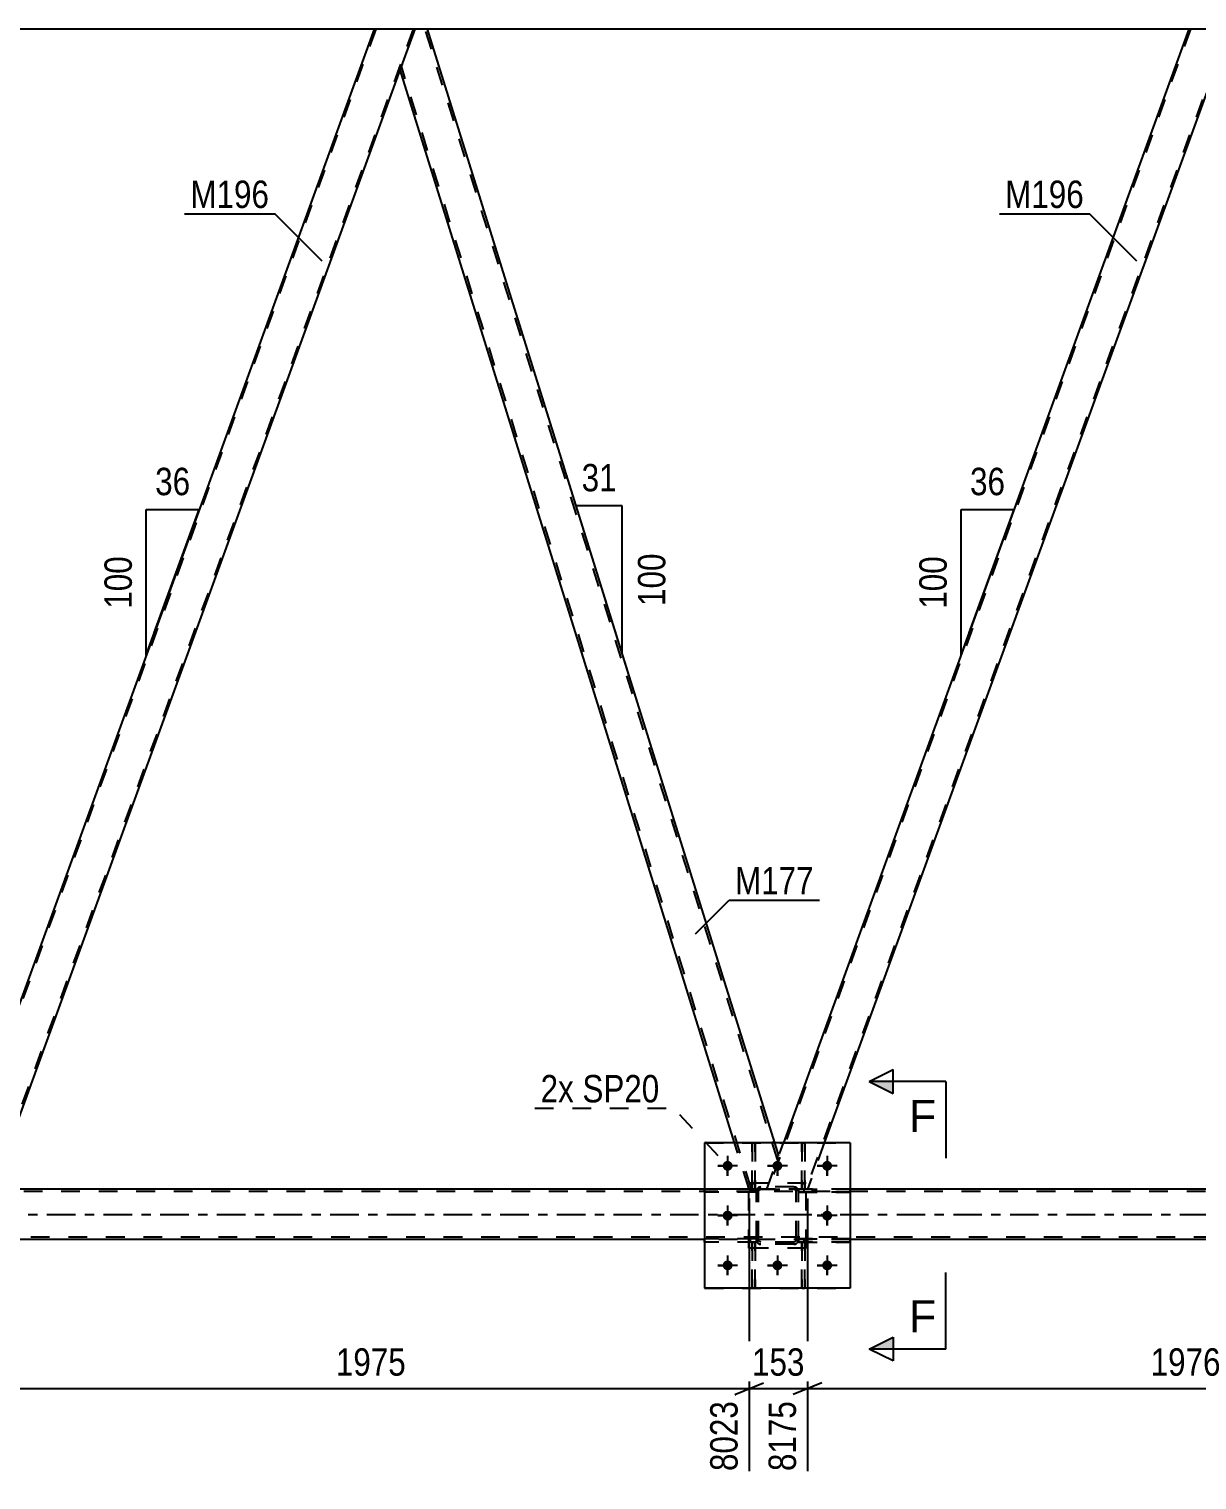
# Model space of a CAD drawing. Header units: millimetres. Extents: x 0 to 841, y 0 to 594.
# Drawn here: x 261.3 to 383.3, y 300.2 to 451.9 of the extents above; entities that cross this region are included whole.
import ezdxf

# ---------------------------------------------------------------- set-up
doc = ezdxf.new("R2010")
doc.units = ezdxf.units.MM
doc.linetypes.add('DXK_LINE_DOT2', pattern=[3.9198, 1.9599, -1.9599])
doc.linetypes.add('DXK_LINE_DOT3', pattern=[5.9187, 2.979, -0.9799, 0.9799, -0.9799])
doc.styles.add('Arial', font='ARIAL.TTF', dxfattribs={"height": 0.2})
doc.styles.add('Arial Narrow', font='ARIALN.TTF', dxfattribs={"height": 0.2})

# ---------------------------------------------------------------- blocks, each defined once
blk = doc.blocks.new('Part-318933943-5344 - 4933')
at = {"color": 7, "linetype": 'DXK_LINE_DOT2'}
for p, q in [((337.29, 325.43), (331.89, 325.43)), ((331.89, 325.43), (331.89, 325.11)), ((337.29, 325.11), (331.89, 325.11)), ((336.69, 325.11), (336.69, 325.43)), ((337.29, 325.11), (337.29, 325.43))]:
    blk.add_line(p, q, dxfattribs=at)
blk = doc.blocks.new('Part-318933943-5020 - 4933')
at = {"color": 7, "linetype": 'DXK_LINE_DOT2'}
for p, q in [((342.36, 325.1), (342.04, 325.1)), ((342.04, 325.1), (342.04, 320.27)), ((342.04, 324.5), (342.36, 324.5)), ((342.36, 320.27), (342.36, 325.1)), ((342.04, 320.27), (342.36, 320.27))]:
    blk.add_line(p, q, dxfattribs=at)
blk = doc.blocks.new('Part-318933943-5057 - 4933')
at = {"color": 7, "linetype": 'DXK_LINE_DOT2'}
for p, q in [((347.09, 325.43), (341.69, 325.43)), ((341.69, 325.43), (341.69, 325.11)), ((341.69, 325.11), (347.09, 325.11)), ((342.29, 325.11), (342.29, 325.43)), ((347.09, 325.11), (347.09, 325.43))]:
    blk.add_line(p, q, dxfattribs=at)
blk = doc.blocks.new('Part-318933943-4993 - 4933')
at = {"color": 7, "linetype": 'DXK_LINE_DOT2'}
for p, q in [((347.09, 330.63), (341.69, 330.63)), ((341.69, 330.63), (341.69, 330.31)), ((342.29, 330.31), (342.29, 330.63)), ((347.09, 330.31), (347.09, 330.63)), ((341.69, 330.31), (347.09, 330.31))]:
    blk.add_line(p, q, dxfattribs=at)
blk = doc.blocks.new('Part-318933943-5003 - 4933')
at = {"color": 7, "linetype": 'DXK_LINE_DOT2'}
for p, q in [((336.84, 330.62), (336.84, 335.47)), ((336.84, 335.47), (337.16, 335.47)), ((337.16, 335.47), (337.16, 330.62)), ((336.84, 331.22), (337.16, 331.22)), ((337.16, 330.62), (336.84, 330.62))]:
    blk.add_line(p, q, dxfattribs=at)
blk = doc.blocks.new('Part-318933943-5023 - 4933')
at = {"color": 7, "linetype": 'DXK_LINE_DOT2'}
for p, q in [((341.69, 330.31), (341.69, 330.63)), ((341.69, 330.63), (347.09, 330.63)), ((342.29, 330.31), (342.29, 330.63)), ((347.09, 330.63), (347.09, 330.31)), ((347.09, 330.31), (341.69, 330.31))]:
    blk.add_line(p, q, dxfattribs=at)
blk = doc.blocks.new('Part-318933943-5027 - 4933')
at = {"color": 7, "linetype": 'DXK_LINE_DOT2'}
for p, q in [((337.29, 325.43), (331.89, 325.43)), ((331.89, 325.11), (331.89, 325.43)), ((337.29, 325.11), (331.89, 325.11)), ((336.69, 325.11), (336.69, 325.43)), ((337.29, 325.43), (337.29, 325.11))]:
    blk.add_line(p, q, dxfattribs=at)
blk = doc.blocks.new('Part-318933943-5048 - 4933')
at = {"color": 7, "linetype": 'DXK_LINE_DOT2'}
for p, q in [((342.49, 331.27), (336.49, 331.27)), ((336.49, 324.47), (336.49, 331.27)), ((342.49, 324.47), (342.49, 331.27)), ((342.49, 324.47), (336.49, 324.47))]:
    blk.add_line(p, q, dxfattribs=at)
blk = doc.blocks.new('Part-318933943-5052 - 4933')
at = {"color": 7, "linetype": 'DXK_LINE_DOT2'}
for p, q in [((342.04, 330.62), (342.04, 335.47)), ((342.04, 335.47), (342.36, 335.47)), ((342.36, 335.47), (342.36, 330.62)), ((342.04, 331.22), (342.36, 331.22)), ((342.36, 330.62), (342.04, 330.62))]:
    blk.add_line(p, q, dxfattribs=at)
blk = doc.blocks.new('Part-318933943-5291 - 4933')
at = {"color": 7, "linetype": 'DXK_LINE_DOT2'}
for p, q in [((382.66, 451.86), (338.54, 330.64)), ((386.58, 451.86), (342.46, 330.64)), ((386.75, 451.86), (385.22, 447.66)), ((338.37, 330.64), (340.13, 335.47)), ((344.39, 335.47), (342.63, 330.64)), ((342.63, 330.64), (338.37, 330.64))]:
    blk.add_line(p, q, dxfattribs=at)
at = {"color": 2, "linetype": 'Continuous'}
for p, q in [((382.49, 451.86), (340.13, 335.47)), ((386.75, 451.86), (382.49, 451.86)), ((385.22, 447.66), (344.39, 335.47))]:
    blk.add_line(p, q, dxfattribs=at)
blk = doc.blocks.new('Part-318933943-5093 - 4933')
at = {"color": 7, "linetype": 'DXK_LINE_DOT2'}
for p, q in [((337.29, 330.63), (331.89, 330.63)), ((331.89, 330.31), (331.89, 330.63)), ((336.69, 330.31), (336.69, 330.63)), ((337.29, 330.63), (337.29, 330.31)), ((337.29, 330.31), (331.89, 330.31))]:
    blk.add_line(p, q, dxfattribs=at)
blk = doc.blocks.new('Part-318933943-5096 - 4933')
at = {"color": 7, "linetype": 'DXK_LINE_DOT2'}
for p, q in [((341.69, 325.11), (341.69, 325.43)), ((341.69, 325.43), (347.09, 325.43)), ((347.09, 325.11), (341.69, 325.11)), ((342.29, 325.11), (342.29, 325.43)), ((347.09, 325.43), (347.09, 325.11))]:
    blk.add_line(p, q, dxfattribs=at)
blk = doc.blocks.new('Part-318933943-5102 - 4933')
at = {"color": 7, "linetype": 'DXK_LINE_DOT2'}
for p, q in [((337.16, 325.1), (336.84, 325.1)), ((336.84, 325.1), (336.84, 320.27)), ((336.84, 324.5), (337.16, 324.5)), ((337.16, 320.27), (337.16, 325.1)), ((336.84, 320.27), (337.16, 320.27))]:
    blk.add_line(p, q, dxfattribs=at)
blk = doc.blocks.new('Part-318933943-5195 - 4933')
at = {"color": 7, "linetype": 'DXK_LINE_DOT2'}
for p, q in [((342.49, 331.27), (336.49, 331.27)), ((336.49, 324.47), (336.49, 331.27)), ((342.49, 324.47), (342.49, 331.27)), ((342.49, 324.47), (336.49, 324.47))]:
    blk.add_line(p, q, dxfattribs=at)
blk = doc.blocks.new('Part-318933943-5126 - 4933')
at = {"color": 2, "linetype": 'Continuous'}
blk.add_line((342.36, 335.47), (342.04, 335.47), dxfattribs=at)
at = {"color": 7, "linetype": 'DXK_LINE_DOT2'}
for p, q in [((342.04, 335.47), (342.04, 330.62)), ((342.36, 330.62), (342.36, 335.47)), ((342.04, 331.22), (342.36, 331.22)), ((342.04, 330.62), (342.36, 330.62))]:
    blk.add_line(p, q, dxfattribs=at)
blk = doc.blocks.new('Part-318933943-5129 - 4933')
at = {"color": 2, "linetype": 'Continuous'}
blk.add_line((337.16, 335.47), (336.84, 335.47), dxfattribs=at)
at = {"color": 7, "linetype": 'DXK_LINE_DOT2'}
for p, q in [((336.84, 335.47), (336.84, 330.62)), ((337.16, 330.62), (337.16, 335.47)), ((336.84, 331.22), (337.16, 331.22)), ((336.84, 330.62), (337.16, 330.62))]:
    blk.add_line(p, q, dxfattribs=at)
blk = doc.blocks.new('Bolt-318933943-5211 - 4933')
at = {"linetype": 'Continuous'}
for points in [[(334.81, 333.07, -1), (333.77, 333.07, -1)], [(340.01, 333.07, -1), (338.97, 333.07, -1)], [(345.21, 333.07, -1), (344.17, 333.07, -1)], [(334.81, 327.87, -1), (333.77, 327.87, -1)], [(345.21, 327.87, -1), (344.17, 327.87, -1)], [(334.81, 322.67, -1), (333.77, 322.67, -1)], [(340.01, 322.67, -1), (338.97, 322.67, -1)], [(345.21, 322.67, -1), (344.17, 322.67, -1)]]:
    blk.add_hatch(color=1, dxfattribs=at).paths.add_polyline_path(points)
at = {"color": 1, "linetype": 'Continuous'}
for p, q in [((334.29, 334.11), (334.29, 332.03)), ((339.49, 334.11), (339.49, 332.03)), ((344.69, 334.11), (344.69, 332.03)), ((335.33, 333.07), (333.25, 333.07)), ((340.53, 333.07), (338.45, 333.07)), ((345.73, 333.07), (343.65, 333.07)), ((335.33, 327.87), (333.25, 327.87)), ((334.29, 328.91), (334.29, 326.83)), ((345.73, 327.87), (343.65, 327.87)), ((344.69, 328.91), (344.69, 326.83)), ((334.29, 323.71), (334.29, 321.63)), ((339.49, 323.71), (339.49, 321.63)), ((344.69, 323.71), (344.69, 321.63)), ((335.33, 322.67), (333.25, 322.67)), ((340.53, 322.67), (338.45, 322.67)), ((345.73, 322.67), (343.65, 322.67))]:
    blk.add_line(p, q, dxfattribs=at)
blk = doc.blocks.new('Bolt-318933943-5212 - 4933')
at = {"color": 1, "linetype": 'Continuous'}
for p, q in [((334.29, 334.11), (334.29, 333.41)), ((339.49, 334.11), (339.49, 333.41)), ((344.69, 334.11), (344.69, 333.41)), ((333.25, 333.07), (333.94, 333.07)), ((334.29, 332.03), (334.29, 332.72)), ((335.33, 333.07), (334.64, 333.07)), ((338.45, 333.07), (339.14, 333.07)), ((339.49, 332.03), (339.49, 332.72)), ((340.53, 333.07), (339.84, 333.07)), ((343.65, 333.07), (344.34, 333.07)), ((344.69, 332.03), (344.69, 332.72)), ((345.73, 333.07), (345.04, 333.07)), ((333.25, 327.87), (333.94, 327.87)), ((334.29, 328.91), (334.29, 328.21)), ((334.29, 326.83), (334.29, 327.52)), ((335.33, 327.87), (334.64, 327.87)), ((343.65, 327.87), (344.34, 327.87)), ((344.69, 328.91), (344.69, 328.21)), ((344.69, 326.83), (344.69, 327.52)), ((345.73, 327.87), (345.04, 327.87)), ((334.29, 323.71), (334.29, 323.01)), ((339.49, 323.71), (339.49, 323.01)), ((344.69, 323.71), (344.69, 323.01)), ((333.25, 322.67), (333.94, 322.67)), ((334.29, 321.63), (334.29, 322.32)), ((335.33, 322.67), (334.64, 322.67)), ((338.45, 322.67), (339.14, 322.67)), ((339.49, 321.63), (339.49, 322.32)), ((340.53, 322.67), (339.84, 322.67)), ((343.65, 322.67), (344.34, 322.67)), ((344.69, 321.63), (344.69, 322.32)), ((345.73, 322.67), (345.04, 322.67))]:
    blk.add_line(p, q, dxfattribs=at)
blk = doc.blocks.new('Part-318933943-5380 - 4933')
at = {"color": 2, "linetype": 'Continuous'}
for p, q in [((347.09, 335.47), (331.89, 335.47)), ((331.89, 335.47), (331.89, 320.27)), ((347.09, 335.47), (347.09, 320.27)), ((347.09, 320.27), (331.89, 320.27))]:
    blk.add_line(p, q, dxfattribs=at)
blk = doc.blocks.new('Part-318933943-5251 - 4933')
at = {"color": 7, "linetype": 'DXK_LINE_DOT2'}
for p, q in [((331.89, 335.47), (347.09, 335.47)), ((331.89, 335.47), (331.89, 320.27)), ((347.09, 335.47), (347.09, 320.27)), ((331.89, 320.27), (347.09, 320.27))]:
    blk.add_line(p, q, dxfattribs=at)
blk = doc.blocks.new('Part-318933943-5252 - 4933')
at = {"color": 7, "linetype": 'DXK_LINE_DOT2'}
for p, q in [((337.29, 330.39), (337.33, 330.57)), ((337.33, 330.57), (337.29, 330.39)), ((337.55, 330.48), (337.6, 330.56)), ((337.59, 330.83), (337.77, 330.87)), ((337.77, 330.87), (337.59, 330.83)), ((337.6, 330.56), (337.68, 330.61)), ((337.68, 330.61), (337.77, 330.63)), ((341.21, 330.87), (337.77, 330.87)), ((337.77, 330.63), (341.21, 330.63)), ((341.21, 330.87), (341.39, 330.83)), ((341.39, 330.83), (341.21, 330.87)), ((341.21, 330.63), (341.3, 330.61)), ((341.3, 330.61), (341.38, 330.56)), ((341.38, 330.56), (341.43, 330.48)), ((341.65, 330.57), (341.69, 330.39)), ((341.69, 330.39), (341.65, 330.57)), ((337.29, 325.35), (337.29, 330.39)), ((337.53, 330.39), (337.55, 330.48)), ((337.53, 325.35), (337.53, 330.39)), ((341.43, 330.48), (341.45, 330.39)), ((341.45, 325.35), (341.45, 330.39)), ((341.69, 325.35), (341.69, 330.39)), ((337.33, 325.16), (337.29, 325.35)), ((337.29, 325.35), (337.33, 325.16)), ((337.55, 325.25), (337.53, 325.35)), ((337.6, 325.18), (337.55, 325.25)), ((337.77, 324.87), (337.59, 324.9)), ((337.59, 324.9), (337.77, 324.87)), ((337.68, 325.12), (337.6, 325.18)), ((337.77, 325.11), (337.68, 325.12)), ((341.21, 325.11), (337.77, 325.11)), ((341.21, 324.87), (337.77, 324.87)), ((341.3, 325.12), (341.21, 325.11)), ((341.39, 324.9), (341.21, 324.87)), ((341.21, 324.87), (341.39, 324.9)), ((341.38, 325.18), (341.3, 325.12)), ((341.43, 325.25), (341.38, 325.18)), ((341.45, 325.35), (341.43, 325.25)), ((341.69, 325.35), (341.65, 325.16)), ((341.65, 325.16), (341.69, 325.35))]:
    blk.add_line(p, q, dxfattribs=at)
at = {"color": 7, "linetype": 'DXK_LINE_DOT3'}
blk.add_line((339.49, 327.87), (339.49, 327.87), dxfattribs=at)
at = {"color": 7, "linetype": 'DXK_LINE_DOT2'}
for centre, start, end in [((337.77, 330.39), 112.5, 157.5), ((337.77, 330.39), 112.5, 157.5), ((341.21, 330.39), 22.5, 67.5), ((341.21, 330.39), 22.5, 67.5), ((337.77, 325.35), 202.5, 247.5), ((337.77, 325.35), 202.5, 247.5), ((341.21, 325.35), 292.5, 337.5), ((341.21, 325.35), 292.5, 337.5)]:
    blk.add_arc(centre, 0.48, start, end, dxfattribs=at)
blk = doc.blocks.new('Part-318933943-5313 - 4933')
at = {"color": 2, "linetype": 'Continuous'}
for p, q in [((297.36, 451.86), (217.8, 451.86)), ((382.49, 451.86), (302.93, 451.86))]:
    blk.add_line(p, q, dxfattribs=at)
at = {"color": 7, "linetype": 'DXK_LINE_DOT2'}
for p, q in [((302.93, 451.86), (297.36, 451.86)), ((388.07, 451.86), (382.49, 451.86))]:
    blk.add_line(p, q, dxfattribs=at)
blk = doc.blocks.new('Part-318933943-5323 - 4933')
at = {"color": 7, "linetype": 'DXK_LINE_DOT2'}
for p, q in [((297.53, 451.86), (253.41, 330.64)), ((301.45, 451.86), (257.33, 330.64)), ((301.62, 451.86), (300.09, 447.66)), ((254.48, 334.06), (253.24, 330.64)), ((257.5, 330.64), (253.24, 330.64))]:
    blk.add_line(p, q, dxfattribs=at)
at = {"color": 2, "linetype": 'Continuous'}
for p, q in [((297.36, 451.86), (254.48, 334.06)), ((301.62, 451.86), (297.36, 451.86)), ((300.09, 447.66), (257.5, 330.64))]:
    blk.add_line(p, q, dxfattribs=at)
blk = doc.blocks.new('Part-318933943-5331 - 4933')
at = {"color": 7, "linetype": 'DXK_LINE_DOT2'}
for p, q in [((336.84, 320.27), (336.84, 325.1)), ((336.84, 325.1), (337.16, 325.1)), ((336.84, 324.5), (337.16, 324.5)), ((337.16, 325.1), (337.16, 320.27)), ((337.16, 320.27), (336.84, 320.27))]:
    blk.add_line(p, q, dxfattribs=at)
blk = doc.blocks.new('Part-318933943-5332 - 4933')
at = {"color": 7, "linetype": 'DXK_LINE_DOT2'}
for p, q in [((342.04, 320.27), (342.04, 325.1)), ((342.04, 325.1), (342.36, 325.1)), ((342.04, 324.5), (342.36, 324.5)), ((342.36, 325.1), (342.36, 320.27)), ((342.36, 320.27), (342.04, 320.27))]:
    blk.add_line(p, q, dxfattribs=at)
blk = doc.blocks.new('Part-318933943-5343 - 4933')
at = {"color": 7, "linetype": 'DXK_LINE_DOT2'}
for p, q in [((337.29, 330.63), (331.89, 330.63)), ((331.89, 330.63), (331.89, 330.31)), ((336.69, 330.31), (336.69, 330.63)), ((337.29, 330.31), (337.29, 330.63)), ((337.29, 330.31), (331.89, 330.31))]:
    blk.add_line(p, q, dxfattribs=at)
blk = doc.blocks.new('Part-318933943-5350 - 4933')
at = {"color": 7, "linetype": 'DXK_LINE_DOT2'}
for p, q in [((337.29, 330.39), (337.33, 330.57)), ((337.33, 330.57), (337.29, 330.39)), ((337.55, 330.48), (337.6, 330.56)), ((337.59, 330.83), (337.77, 330.87)), ((337.77, 330.87), (337.59, 330.83)), ((337.6, 330.56), (337.68, 330.61)), ((337.68, 330.61), (337.77, 330.63)), ((341.21, 330.87), (337.77, 330.87)), ((337.77, 330.63), (341.21, 330.63)), ((341.21, 330.87), (341.39, 330.83)), ((341.39, 330.83), (341.21, 330.87)), ((341.21, 330.63), (341.3, 330.61)), ((341.3, 330.61), (341.38, 330.56)), ((341.38, 330.56), (341.43, 330.48)), ((341.65, 330.57), (341.69, 330.39)), ((341.69, 330.39), (341.65, 330.57)), ((337.29, 325.35), (337.29, 330.39)), ((337.53, 330.39), (337.55, 330.48)), ((337.53, 325.35), (337.53, 330.39)), ((341.43, 330.48), (341.45, 330.39)), ((341.45, 325.35), (341.45, 330.39)), ((341.69, 325.35), (341.69, 330.39)), ((337.33, 325.16), (337.29, 325.35)), ((337.29, 325.35), (337.33, 325.16)), ((337.55, 325.25), (337.53, 325.35)), ((337.6, 325.18), (337.55, 325.25)), ((337.77, 324.87), (337.59, 324.9)), ((337.59, 324.9), (337.77, 324.87)), ((337.68, 325.12), (337.6, 325.18)), ((337.77, 325.11), (337.68, 325.12)), ((341.21, 325.11), (337.77, 325.11)), ((341.21, 324.87), (337.77, 324.87)), ((341.3, 325.12), (341.21, 325.11)), ((341.39, 324.9), (341.21, 324.87)), ((341.21, 324.87), (341.39, 324.9)), ((341.38, 325.18), (341.3, 325.12)), ((341.43, 325.25), (341.38, 325.18)), ((341.45, 325.35), (341.43, 325.25)), ((341.69, 325.35), (341.65, 325.16)), ((341.65, 325.16), (341.69, 325.35))]:
    blk.add_line(p, q, dxfattribs=at)
at = {"color": 7, "linetype": 'DXK_LINE_DOT3'}
blk.add_line((339.49, 327.87), (339.49, 327.87), dxfattribs=at)
at = {"color": 7, "linetype": 'DXK_LINE_DOT2'}
for centre, start, end in [((337.77, 330.39), 112.5, 157.5), ((337.77, 330.39), 112.5, 157.5), ((341.21, 330.39), 22.5, 67.5), ((341.21, 330.39), 22.5, 67.5), ((337.77, 325.35), 202.5, 247.5), ((337.77, 325.35), 202.5, 247.5), ((341.21, 325.35), 292.5, 337.5), ((341.21, 325.35), 292.5, 337.5)]:
    blk.add_arc(centre, 0.48, start, end, dxfattribs=at)
blk = doc.blocks.new('Part-318933943-5365 - 4933')
at = {"color": 2, "linetype": 'Continuous'}
for p, q in [((301.62, 451.86), (300.09, 447.66)), ((302.93, 451.86), (301.62, 451.86)), ((339.21, 335.47), (302.93, 451.86)), ((335.02, 335.47), (300.07, 447.61))]:
    blk.add_line(p, q, dxfattribs=at)
at = {"color": 7, "linetype": 'DXK_LINE_DOT2'}
for p, q in [((339.5, 333.74), (302.68, 451.86)), ((300.09, 447.66), (300.07, 447.61)), ((336.78, 330.64), (300.2, 447.98)), ((336.53, 330.64), (335.02, 335.47)), ((339.64, 334.11), (339.21, 335.47)), ((338.37, 330.64), (339.64, 334.11)), ((336.53, 330.64), (338.37, 330.64))]:
    blk.add_line(p, q, dxfattribs=at)
blk = doc.blocks.new('Part-318933943-5375 - 4933')
at = {"color": 2, "linetype": 'Continuous'}
for p, q in [((331.89, 330.64), (176.82, 330.64)), ((587.29, 330.64), (347.09, 330.64)), ((331.89, 325.36), (176.82, 325.36)), ((587.29, 325.36), (347.09, 325.36))]:
    blk.add_line(p, q, dxfattribs=at)
at = {"color": 7, "linetype": 'DXK_LINE_DOT2'}
for p, q in [((347.09, 330.64), (331.89, 330.64)), ((737, 330.4), (61.94, 330.4)), ((737.75, 325.6), (61.94, 325.6)), ((347.09, 325.36), (331.89, 325.36))]:
    blk.add_line(p, q, dxfattribs=at)
at = {"color": 7, "linetype": 'DXK_LINE_DOT3'}
blk.add_line((61.94, 328), (737.37, 328), dxfattribs=at)
blk = doc.blocks.new('StraightDimension-318933943-29395 - 4933')
at = {"color": 7, "linetype": 'Continuous'}
for p, q in [((257.51, 329.64), (257.51, 301.18)), ((336.53, 329.64), (336.53, 301.18)), ((259.01, 310.39), (256.01, 309.19)), ((257.51, 309.79), (336.53, 309.79)), ((335.03, 309.19), (338.03, 310.39))]:
    blk.add_line(p, q, dxfattribs=at)
at = {"color": 0}
blk.add_wipeout([(301.28, 310.54), (301.28, 314.74), (292.76, 314.74), (292.76, 310.54)], dxfattribs=at)
at = {"color": 0, "linetype": 'Continuous'}
blk.add_wipeout([(335.93, 309.09), (331.73, 309.09), (331.73, 300.58), (335.93, 300.58)], dxfattribs=at)
at = {"color": 3, "style": 'Arial Narrow'}
blk.add_text('1975', height=2.863, dxfattribs=at).set_placement((293.36, 311.14))
at = {"color": 3, "linetype": 'Continuous', "style": 'Arial Narrow'}
blk.add_text('8023', height=2.863, rotation=90.0002, dxfattribs=at).set_placement((335.33, 301.18))
blk = doc.blocks.new('StraightDimension-318933943-29393 - 4933')
at = {"color": 7, "linetype": 'Continuous'}
for p, q in [((342.63, 329.64), (342.63, 301.18)), ((421.67, 329.64), (421.67, 299.35)), ((344.13, 310.39), (341.13, 309.19)), ((342.63, 309.79), (421.67, 309.79)), ((420.17, 309.19), (423.17, 310.39))]:
    blk.add_line(p, q, dxfattribs=at)
at = {"color": 0}
blk.add_wipeout([(386.41, 310.54), (386.41, 314.74), (377.89, 314.74), (377.89, 310.54)], dxfattribs=at)
at = {"color": 0, "linetype": 'Continuous'}
blk.add_wipeout([(421.07, 309.09), (416.87, 309.09), (416.87, 298.75), (421.07, 298.75)], dxfattribs=at)
at = {"color": 3, "style": 'Arial Narrow'}
blk.add_text('1976', height=2.863, dxfattribs=at).set_placement((378.49, 311.14))
at = {"color": 3, "linetype": 'Continuous', "style": 'Arial Narrow'}
blk.add_text('10151', height=2.863, rotation=90.0002, dxfattribs=at).set_placement((420.47, 299.35))
blk = doc.blocks.new('AngleDimension-318933943-29750 - 4933')
at = {"color": 7, "linetype": 'Continuous'}
for p, q in [((323.28, 402.05), (318.46, 402.05)), ((323.28, 386.59), (318.46, 402.05)), ((323.28, 386.59), (323.28, 402.05)), ((325.88, 378.26), (323.28, 386.59))]:
    blk.add_line(p, q, dxfattribs=at)
at = {"color": 0}
for points in [[(323.3, 402.95), (323.3, 407.15), (318.44, 407.15), (318.44, 402.95)], [(328.38, 397.66), (324.18, 397.66), (324.18, 390.98), (328.38, 390.98)]]:
    blk.add_wipeout(points, dxfattribs=at)
at = {"color": 3, "style": 'Arial Narrow'}
blk.add_text('31', height=2.863, dxfattribs=at).set_placement((319.04, 403.55))
blk.add_text('100', height=2.863, rotation=90.0002, dxfattribs=at).set_placement((327.78, 391.58))
blk = doc.blocks.new('StraightDimension-318933943-29394 - 4933')
at = {"color": 7, "linetype": 'Continuous'}
for p, q in [((336.53, 329.64), (336.53, 301.18)), ((342.63, 329.64), (342.63, 301.18)), ((335.03, 309.19), (338.03, 310.39)), ((336.53, 309.79), (342.63, 309.79)), ((344.13, 310.39), (341.13, 309.19))]:
    blk.add_line(p, q, dxfattribs=at)
at = {"color": 0}
blk.add_wipeout([(342.92, 310.54), (342.92, 314.74), (336.24, 314.74), (336.24, 310.54)], dxfattribs=at)
at = {"color": 0, "linetype": 'Continuous'}
blk.add_wipeout([(342.03, 309.09), (337.83, 309.09), (337.83, 300.58), (342.03, 300.58)], dxfattribs=at)
at = {"color": 3, "style": 'Arial Narrow'}
blk.add_text('153', height=2.863, dxfattribs=at).set_placement((336.84, 311.14))
at = {"color": 3, "linetype": 'Continuous', "style": 'Arial Narrow'}
blk.add_text('8175', height=2.863, rotation=90.0002, dxfattribs=at).set_placement((341.43, 301.18))
blk = doc.blocks.new('AngleDimension-318933943-29752 - 4933')
at = {"color": 7, "linetype": 'Continuous'}
for p, q in [((273.54, 401.65), (279.08, 401.65)), ((273.54, 386.43), (279.08, 401.65)), ((273.54, 386.43), (273.54, 401.65)), ((274.39, 388.76), (279.08, 401.65))]:
    blk.add_line(p, q, dxfattribs=at)
at = {"color": 0}
for points in [[(278.74, 402.55), (278.74, 406.75), (273.88, 406.75), (273.88, 402.55)], [(272.64, 397.38), (268.44, 397.38), (268.44, 390.69), (272.64, 390.69)]]:
    blk.add_wipeout(points, dxfattribs=at)
at = {"color": 3, "style": 'Arial Narrow'}
blk.add_text('36', height=2.863, dxfattribs=at).set_placement((274.48, 403.15))
blk.add_text('100', height=2.863, rotation=90.0002, dxfattribs=at).set_placement((272.04, 391.29))
blk = doc.blocks.new('AngleDimension-318933943-29780 - 4933')
at = {"color": 7, "linetype": 'Continuous'}
for p, q in [((358.68, 401.65), (364.22, 401.65)), ((358.68, 386.43), (364.22, 401.65)), ((358.68, 386.43), (358.68, 401.65)), ((359.53, 388.76), (364.22, 401.65))]:
    blk.add_line(p, q, dxfattribs=at)
at = {"color": 0}
for points in [[(363.88, 402.55), (363.88, 406.75), (359.02, 406.75), (359.02, 402.55)], [(357.78, 397.38), (353.58, 397.38), (353.58, 390.69), (357.78, 390.69)]]:
    blk.add_wipeout(points, dxfattribs=at)
at = {"color": 3, "style": 'Arial Narrow'}
blk.add_text('36', height=2.863, dxfattribs=at).set_placement((359.62, 403.15))
blk.add_text('100', height=2.863, rotation=90.0002, dxfattribs=at).set_placement((357.18, 391.29))
blk = doc.blocks.new('Mark-318933943-5287 - 4933')
at = {"color": 0}
blk.add_wipeout([(371.51, 433.16), (371.51, 436.16), (363.29, 436.16), (363.29, 433.16)], dxfattribs=at)
blk.add_wipeout([(371.51, 433.16), (371.51, 436.16), (363.29, 436.16), (363.29, 433.16)], dxfattribs=at)
at = {"color": 30, "linetype": 'Continuous'}
for p in [(362.69, 432.56), (377.06, 427.61)]:
    blk.add_line(p, (372.11, 432.56), dxfattribs=at)
at = {"color": 3, "style": 'Arial Narrow'}
blk.add_text('M196', height=2.863, dxfattribs=at).set_placement((363.29, 433.16))
blk = doc.blocks.new('Mark-318933943-5319 - 4933')
at = {"color": 0}
blk.add_wipeout([(286.38, 433.16), (286.38, 436.16), (278.16, 436.16), (278.16, 433.16)], dxfattribs=at)
blk.add_wipeout([(286.38, 433.16), (286.38, 436.16), (278.16, 436.16), (278.16, 433.16)], dxfattribs=at)
at = {"color": 30, "linetype": 'Continuous'}
for p in [(277.56, 432.56), (291.93, 427.61)]:
    blk.add_line(p, (286.98, 432.56), dxfattribs=at)
at = {"color": 3, "style": 'Arial Narrow'}
blk.add_text('M196', height=2.863, dxfattribs=at).set_placement((278.16, 433.16))
blk = doc.blocks.new('Mark-318933943-5361 - 4933')
at = {"color": 0}
blk.add_wipeout([(343.29, 361.43), (343.29, 364.43), (335.06, 364.43), (335.06, 361.43)], dxfattribs=at)
blk.add_wipeout([(343.29, 361.43), (343.29, 364.43), (335.06, 364.43), (335.06, 361.43)], dxfattribs=at)
at = {"color": 30, "linetype": 'Continuous'}
for p, q in [((330.93, 357.3), (334.46, 360.83)), ((334.46, 360.83), (343.89, 360.83))]:
    blk.add_line(p, q, dxfattribs=at)
at = {"color": 3, "style": 'Arial Narrow'}
blk.add_text('M177', height=2.863, dxfattribs=at).set_placement((335.06, 361.43))
blk = doc.blocks.new('MarkSet-318933943-6543 - 4933')
at = {"color": 30, "linetype": 'DXK_LINE_DOT2'}
blk.add_line((333.3, 334.11), (328.66, 339.1), dxfattribs=at)
at = {"color": 0}
for points in [[(318.22, 339.7), (318.22, 342.7), (314.75, 342.7), (314.75, 339.7)], [(327.16, 339.7), (327.16, 342.7), (319.12, 342.7), (319.12, 339.7)]]:
    blk.add_wipeout(points, dxfattribs=at)
for points in [[(318.22, 339.7), (318.22, 342.7), (314.75, 342.7), (314.75, 339.7)], [(327.16, 339.7), (327.16, 342.7), (319.12, 342.7), (319.12, 339.7)]]:
    blk.add_wipeout(points, dxfattribs=at)
at = {"color": 30, "linetype": 'DXK_LINE_DOT2'}
blk.add_line((314.15, 339.1), (328.66, 339.1), dxfattribs=at)
at = {"color": 3, "style": 'Arial Narrow'}
for s, p in [('2x', (314.75, 339.7)), ('SP20', (319.12, 339.7))]:
    blk.add_text(s, height=2.863, dxfattribs=at).set_placement(p)
blk = doc.blocks.new('SectionMark-318933943-33011 - 4933')
at = {"linetype": 'Continuous'}
for points in [[(351.59, 341.87), (351.59, 340.62), (349.09, 341.87)], [(351.59, 315.18), (351.59, 313.93), (349.09, 313.93)]]:
    blk.add_hatch(color=6, dxfattribs=at).paths.add_polyline_path(points)
at = {"color": 6, "linetype": 'Continuous'}
for p, q in [((349.09, 341.87), (351.59, 343.12)), ((351.59, 340.62), (351.59, 343.12)), ((357.09, 341.87), (349.09, 341.87)), ((349.09, 341.87), (351.59, 340.62)), ((357.09, 341.87), (357.09, 333.87)), ((357.09, 313.93), (357.09, 321.93)), ((349.09, 313.93), (351.59, 315.18)), ((357.09, 313.93), (349.09, 313.93)), ((351.59, 312.68), (349.09, 313.93)), ((351.59, 315.18), (351.59, 312.68))]:
    blk.add_line(p, q, dxfattribs=at)
at = {"color": 0, "linetype": 'Continuous'}
for points in [[(356.09, 336.62), (356.09, 340.12), (353.24, 340.12), (353.24, 336.62)], [(356.09, 315.68), (356.09, 319.18), (353.24, 319.18), (353.24, 315.68)]]:
    blk.add_wipeout(points, dxfattribs=at)
at = {"color": 3, "linetype": 'Continuous', "style": 'Arial'}
for p in [(353.24, 336.62), (353.24, 315.68)]:
    blk.add_text('F', height=3.34, dxfattribs=at).set_placement(p)

msp = doc.modelspace()

# ---------------------------------------------------------------- block references
for name in ['Part-318933943-5313 - 4933', 'Part-318933943-5323 - 4933', 'Part-318933943-5365 - 4933', 'Part-318933943-5291 - 4933', 'Part-318933943-5380 - 4933', 'Part-318933943-5251 - 4933', 'Part-318933943-5003 - 4933', 'Part-318933943-5129 - 4933', 'Part-318933943-5052 - 4933', 'Part-318933943-5126 - 4933', 'Bolt-318933943-5211 - 4933', 'Bolt-318933943-5212 - 4933', 'Part-318933943-5375 - 4933', 'Part-318933943-5093 - 4933', 'Part-318933943-5343 - 4933', 'Part-318933943-5048 - 4933', 'Part-318933943-5195 - 4933', 'Part-318933943-5252 - 4933', 'Part-318933943-5350 - 4933', 'Part-318933943-4993 - 4933', 'Part-318933943-5023 - 4933', 'Part-318933943-5344 - 4933', 'Part-318933943-5027 - 4933', 'Part-318933943-5102 - 4933', 'Part-318933943-5331 - 4933', 'Part-318933943-5057 - 4933', 'Part-318933943-5096 - 4933', 'Part-318933943-5020 - 4933', 'Part-318933943-5332 - 4933']:
    msp.add_blockref(name, (0, 0))

# ---------------------------------------------------------------- next in the draw order: block references
for name in ['Mark-318933943-5319 - 4933', 'Mark-318933943-5287 - 4933', 'AngleDimension-318933943-29752 - 4933', 'AngleDimension-318933943-29750 - 4933', 'AngleDimension-318933943-29780 - 4933', 'Mark-318933943-5361 - 4933', 'MarkSet-318933943-6543 - 4933', 'StraightDimension-318933943-29395 - 4933', 'StraightDimension-318933943-29393 - 4933']:
    msp.add_blockref(name, (0, 0))

# ---------------------------------------------------------------- next in the draw order: block references
for name in ['SectionMark-318933943-33011 - 4933', 'StraightDimension-318933943-29394 - 4933']:
    msp.add_blockref(name, (0, 0))

doc.saveas('drawing.dxf')
